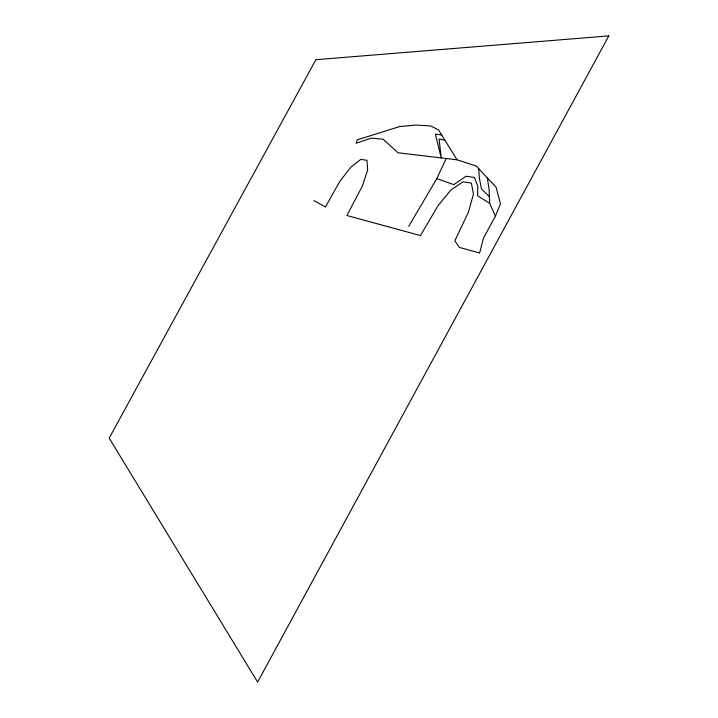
<?xml version="1.0" encoding="UTF-8"?>
<svg xmlns="http://www.w3.org/2000/svg" width="718" height="718" viewBox="0 0 718 718"><rect width="100%" height="100%" fill="white"/><g stroke="black" fill="none" stroke-linecap="round" stroke-linejoin="round"><path stroke-width="1.08" d="M313.91 200.6L325.433 206.955L339.677 181.636L350.734 167.267L360.714 159.396L366.961 160.293L367.634 170.031L362.357 186.177L346.884 215.499L420.47 235.567L438.052 205.617L450.832 190.09L463.002 181.771L471.367 183.081L473.467 194.057L468.495 211.954L454.862 240.781L459.349 247.414L479.615 252.987L483.447 238.134L495.411 216.136L500.464 203.804L496.066 187.201L476.205 166.002L457.097 159.809L397.996 152.772L383.107 139.202L371.475 138.107L356.074 143.241L357.34 139.839L399.666 126.574L416.027 125.058L430.755 125.964L438.545 129.94L457.097 159.809M408.721 226.323L436.795 178.62L446.201 158.507M441.669 134.975L435.377 134.051L441.238 157.915L439.075 139.014L444.855 140.109M436.795 178.62L453.803 184.634L466.018 176.242L474.418 177.463L477.775 186.142L477.596 195.826L489.64 203.284L495.411 216.136M489.416 196.66L481.392 188.834L479.328 177.705L478.744 168.712M487.351 177.893L489.182 190.117L489.64 203.284M608.81 35.9L257.609 682.1L109.19 438.106L315.893 59.693L608.81 35.9"/></g></svg>
